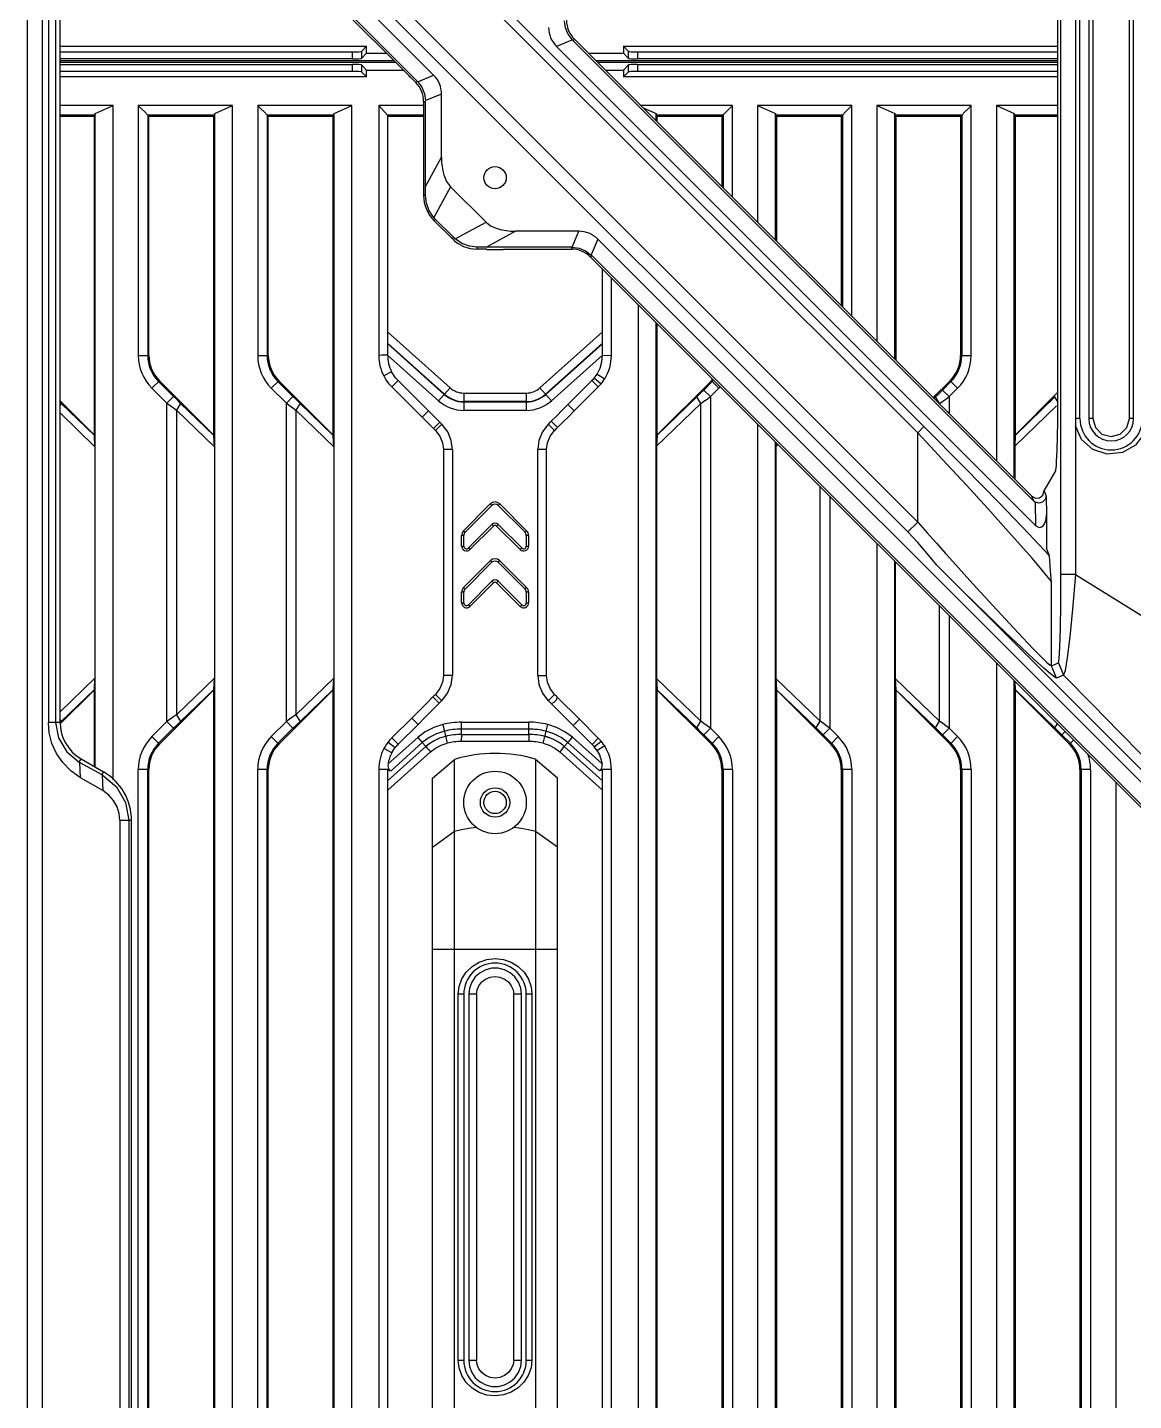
# Model space of a CAD drawing. Header units: millimetres. Extents: x -3132 to 28633, y 682 to 5849.
# Drawn here: x -668.5 to -544.7, y 2087 to 2240.9 of the extents above; entities that cross this region are included whole.
import ezdxf

# ---------------------------------------------------------------- set-up
doc = ezdxf.new("R2010")
doc.units = ezdxf.units.MM

msp = doc.modelspace()

# ---------------------------------------------------------------- linework, layer by layer
at = {"linetype": 'Continuous'}
for p, q in [((-668.537, 1997.445), (-668.537, 2425.883)), ((-666.87, 1998.444), (-666.87, 2425.883)), ((-666.191, 2311.088), (-666.191, 2163.028)), ((-665.385, 2311.088), (-665.385, 2163.028)), ((-552.802, 2179.579), (-552.802, 2309.68)), ((-553.134, 2198.337), (-553.134, 2303.778)), ((-568.136, 2196.169), (-664.601, 2292.634)), ((-663.291, 2289.911), (-568.843, 2195.463)), ((-551.173, 2287.058), (-551.173, 2197.058)), ((-550.67, 2197.058), (-550.67, 2287.058)), ((-549.67, 2287.058), (-549.67, 2197.058)), ((-549.21, 2287.058), (-549.21, 2197.058)), ((-545.131, 2197.058), (-545.131, 2287.058)), ((-544.67, 2197.058), (-544.67, 2287.058)), ((-568.843, 2185.473), (-662.289, 2278.92)), ((-569.941, 2184.375), (-662.242, 2276.676)), ((-662.241, 2274.744), (-623.051, 2235.554)), ((-661.696, 2271.678), (-624.833, 2234.815)), ((-625.049, 2234.724), (-661.479, 2271.154)), ((-664.891, 2163.028), (-664.891, 2269.74)), ((-664.891, 2238.776), (-630.552, 2238.776)), ((-630.552, 2238.776), (-631.121, 2238.208)), ((-630.552, 2237.996), (-630.552, 2238.776)), ((-607.508, 2239.503), (-609.29, 2238.764)), ((-555.591, 2185.065), (-609.29, 2238.764)), ((-607.445, 2239.44), (-607.292, 2239.594)), ((-607.445, 2239.44), (-555.837, 2187.832)), ((-607.292, 2239.594), (-556.054, 2188.356)), ((-601.789, 2238.776), (-553.134, 2238.776)), ((-601.789, 2238.776), (-601.22, 2238.208)), ((-601.789, 2238.776), (-601.789, 2237.996)), ((-664.891, 2238.158), (-632.119, 2238.158)), ((-632.119, 2237.378), (-664.891, 2237.378)), ((-627.483, 2237.158), (-664.891, 2237.158)), ((-627.283, 2236.958), (-664.891, 2236.958)), ((-632.119, 2237.378), (-632.119, 2238.158)), ((-631.121, 2238.208), (-631.121, 2237.428)), ((-630.552, 2237.996), (-631.121, 2237.428)), ((-630.552, 2237.996), (-628.322, 2237.996)), ((-605.694, 2237.996), (-601.789, 2237.996)), ((-553.134, 2237.158), (-604.856, 2237.158)), ((-553.134, 2236.958), (-604.656, 2236.958)), ((-601.789, 2237.996), (-601.22, 2237.428)), ((-601.22, 2237.428), (-601.22, 2238.208)), ((-600.222, 2238.158), (-553.134, 2238.158)), ((-600.222, 2238.158), (-600.222, 2237.378)), ((-553.134, 2237.378), (-600.222, 2237.378)), ((-664.891, 2236.738), (-632.119, 2236.738)), ((-632.119, 2235.958), (-664.891, 2235.958)), ((-632.119, 2235.958), (-632.119, 2236.738)), ((-630.552, 2236.119), (-631.121, 2236.688)), ((-631.121, 2236.688), (-631.121, 2235.908)), ((-630.552, 2235.339), (-631.121, 2235.908)), ((-630.552, 2236.119), (-626.445, 2236.119)), ((-630.552, 2235.339), (-630.552, 2236.119)), ((-625.789, 2235.464), (-625.789, 2235.339)), ((-625.789, 2235.339), (-625.727, 2235.402)), ((-624.833, 2234.815), (-623.051, 2235.554)), ((-603.817, 2236.119), (-601.789, 2236.119)), ((-601.789, 2236.119), (-601.22, 2236.688)), ((-601.789, 2236.119), (-601.789, 2235.339)), ((-601.789, 2235.339), (-601.22, 2235.908)), ((-601.22, 2235.908), (-601.22, 2236.688)), ((-600.222, 2236.738), (-553.134, 2236.738)), ((-600.222, 2236.738), (-600.222, 2235.958)), ((-553.134, 2235.958), (-600.222, 2235.958)), ((-630.552, 2235.339), (-664.891, 2235.339)), ((-625.665, 2235.339), (-625.789, 2235.339)), ((-624.896, 2234.877), (-625.049, 2234.724)), ((-553.134, 2235.339), (-601.789, 2235.339)), ((-624.17, 2232.602), (-623.953, 2232.602)), ((-624.17, 2232.602), (-624.17, 2222.067)), ((-622.17, 2233.429), (-623.953, 2232.691)), ((-623.953, 2223.083), (-623.953, 2232.602)), ((-622.17, 2226.343), (-622.17, 2233.429)), ((-658.941, 2232.144), (-664.891, 2232.144)), ((-661.08, 2230.926), (-664.891, 2230.926)), ((-660.949, 2231.057), (-661.08, 2230.926)), ((-661.08, 2230.926), (-661.08, 2195.259)), ((-660.949, 2231.057), (-660.934, 2231.237)), ((-660.938, 2231.239), (-658.941, 2232.144)), ((-660.938, 2158.02), (-660.938, 2231.239)), ((-658.941, 2156.582), (-658.941, 2232.144)), ((-645.571, 2232.144), (-656.124, 2232.144)), ((-656.124, 2232.144), (-656.124, 2204.142)), ((-655.059, 2231.064), (-655.071, 2204.142)), ((-647.71, 2230.926), (-654.936, 2230.926)), ((-654.936, 2204.142), (-654.936, 2230.926)), ((-647.579, 2231.057), (-647.71, 2230.926)), ((-647.71, 2230.926), (-647.71, 2195.259)), ((-647.579, 2231.057), (-647.564, 2231.237)), ((-647.568, 2231.239), (-645.571, 2232.144)), ((-647.568, 2008.837), (-647.568, 2231.239)), ((-645.571, 2008.837), (-645.571, 2232.144)), ((-632.201, 2232.144), (-642.754, 2232.144)), ((-642.754, 2232.144), (-642.754, 2204.142)), ((-641.689, 2231.064), (-641.701, 2204.142)), ((-634.34, 2230.926), (-641.566, 2230.926)), ((-641.566, 2204.142), (-641.566, 2230.926)), ((-634.209, 2231.057), (-634.34, 2230.926)), ((-634.34, 2230.926), (-634.34, 2195.259)), ((-634.209, 2231.057), (-634.194, 2231.237)), ((-634.198, 2231.239), (-632.201, 2232.144)), ((-634.198, 2008.837), (-634.198, 2231.239)), ((-632.201, 2008.837), (-632.201, 2232.144)), ((-624.17, 2232.144), (-629.201, 2232.144)), ((-629.201, 2232.144), (-628.201, 2231.056)), ((-629.201, 2232.144), (-629.201, 2204.142)), ((-624.17, 2231.056), (-628.202, 2231.056)), ((-628.201, 2231.056), (-628.201, 2204.173)), ((-624.17, 2230.926), (-628.201, 2230.926)), ((-589.587, 2232.144), (-599.842, 2232.144)), ((-599.595, 2231.897), (-598.143, 2231.239)), ((-598.147, 2231.237), (-598.132, 2231.057)), ((-598.147, 2230.449), (-598.147, 2231.237)), ((-598.132, 2231.057), (-598.001, 2230.926)), ((-590.775, 2230.926), (-598.001, 2230.926)), ((-598.001, 2230.303), (-598.001, 2230.926)), ((-590.686, 2231.015), (-590.775, 2230.926)), ((-590.775, 2230.926), (-590.775, 2223.077)), ((-590.648, 2231.058), (-590.686, 2231.015)), ((-590.642, 2231.064), (-590.641, 2222.943)), ((-589.587, 2221.889), (-589.587, 2232.144)), ((-576.217, 2232.144), (-586.77, 2232.144)), ((-586.77, 2232.144), (-584.773, 2231.239)), ((-586.77, 2232.144), (-586.77, 2219.072)), ((-584.777, 2231.237), (-584.762, 2231.057)), ((-584.777, 2217.079), (-584.777, 2231.237)), ((-584.762, 2231.057), (-584.631, 2230.926)), ((-577.405, 2230.926), (-584.631, 2230.926)), ((-584.631, 2216.933), (-584.631, 2230.926)), ((-577.316, 2231.015), (-577.405, 2230.926)), ((-577.405, 2230.926), (-577.405, 2209.707)), ((-577.278, 2231.058), (-577.316, 2231.015)), ((-577.272, 2231.064), (-577.271, 2209.573)), ((-576.217, 2208.519), (-576.217, 2232.144)), ((-562.847, 2232.144), (-573.4, 2232.144)), ((-573.4, 2232.144), (-571.403, 2231.239)), ((-573.4, 2232.144), (-573.4, 2205.702)), ((-571.407, 2231.237), (-571.392, 2231.057)), ((-571.407, 2203.709), (-571.407, 2231.237)), ((-571.392, 2231.057), (-571.261, 2230.926)), ((-564.035, 2230.926), (-571.261, 2230.926)), ((-571.261, 2203.563), (-571.261, 2230.926)), ((-563.946, 2231.015), (-564.035, 2230.926)), ((-564.035, 2230.926), (-564.035, 2204.142)), ((-563.908, 2231.058), (-563.946, 2231.015)), ((-563.902, 2231.064), (-563.9, 2204.142)), ((-562.847, 2204.142), (-562.847, 2232.144)), ((-553.134, 2232.144), (-560.03, 2232.144)), ((-560.03, 2232.144), (-558.033, 2231.239)), ((-560.03, 2232.144), (-560.03, 2192.332)), ((-558.037, 2231.237), (-558.022, 2231.057)), ((-558.037, 2190.339), (-558.037, 2231.237)), ((-558.022, 2231.057), (-557.891, 2230.926)), ((-553.134, 2230.926), (-557.891, 2230.926)), ((-557.891, 2195.254), (-557.891, 2230.926)), ((-623.953, 2223.083), (-622.17, 2226.343)), ((-621.153, 2223.049), (-623.041, 2219.597)), ((-621.153, 2223.049), (-617.179, 2219.076)), ((-623.955, 2222.067), (-624.17, 2222.067)), ((-622.999, 2219.239), (-622.848, 2219.389)), ((-620.99, 2217.229), (-622.999, 2219.239)), ((-620.839, 2217.38), (-622.848, 2219.389)), ((-620.631, 2217.188), (-617.179, 2219.076)), ((-620.839, 2217.38), (-620.99, 2217.229)), ((-613.886, 2218.058), (-617.145, 2216.275)), ((-606.8, 2218.058), (-613.886, 2218.058)), ((-607.537, 2216.275), (-606.8, 2218.058)), ((-604.675, 2217.178), (-605.414, 2215.395)), ((-604.675, 2217.178), (-512.964, 2125.467)), ((-618.161, 2216.058), (-618.161, 2216.273)), ((-617.14, 2216.058), (-618.161, 2216.058)), ((-607.626, 2216.275), (-617.145, 2216.275)), ((-617.07, 2215.988), (-617.14, 2216.058)), ((-615.27, 2215.988), (-617.07, 2215.988)), ((-615.27, 2215.988), (-615.201, 2216.058)), ((-615.201, 2216.058), (-607.626, 2216.058)), ((-607.626, 2216.275), (-607.626, 2216.058)), ((-605.414, 2215.395), (-514.811, 2124.792)), ((-605.505, 2215.179), (-605.351, 2215.333)), ((-514.134, 2123.809), (-605.505, 2215.179)), ((-604.14, 2204.158), (-604.14, 2213.814)), ((-603.141, 2204.146), (-603.141, 2212.815)), ((-600.14, 2209.814), (-600.14, 2008.837)), ((-598.147, 2008.837), (-598.147, 2207.821)), ((-598.001, 2195.254), (-598.001, 2207.676)), ((-621.194, 2200.514), (-628.201, 2206.801)), ((-604.14, 2206.775), (-611.143, 2200.511)), ((-621.827, 2199.808), (-628.201, 2205.526)), ((-628.201, 2205.467), (-621.857, 2199.775)), ((-604.14, 2205.502), (-610.511, 2199.804)), ((-610.481, 2199.771), (-604.14, 2205.443)), ((-656.124, 2204.142), (-654.936, 2204.142)), ((-642.754, 2204.142), (-641.566, 2204.142)), ((-628.2, 2204.173), (-622.49, 2199.069)), ((-609.849, 2199.064), (-604.14, 2204.158)), ((-604.14, 2204.158), (-603.14, 2204.143)), ((-564.035, 2204.142), (-562.847, 2204.142)), ((-627.754, 2202.304), (-628.645, 2201.852)), ((-605.06, 2201.616), (-604.294, 2200.974)), ((-604.739, 2202.042), (-603.896, 2201.502)), ((-653.765, 2201.313), (-654.605, 2200.473)), ((-654.605, 2200.473), (-652.917, 2198.786)), ((-653.86, 2201.218), (-652.172, 2199.531)), ((-647.71, 2195.259), (-653.765, 2201.313)), ((-640.395, 2201.313), (-641.235, 2200.473)), ((-641.235, 2200.473), (-639.547, 2198.786)), ((-640.49, 2201.218), (-638.802, 2199.531)), ((-634.34, 2195.259), (-640.395, 2201.313)), ((-627.033, 2201.33), (-627.734, 2200.617)), ((-627.734, 2200.617), (-624.335, 2197.223)), ((-623.629, 2197.931), (-627.033, 2201.33)), ((-622.49, 2199.069), (-621.194, 2200.514)), ((-611.143, 2200.511), (-609.849, 2199.064)), ((-605.327, 2201.327), (-608.014, 2198.634)), ((-607.306, 2197.927), (-604.625, 2200.616)), ((-605.327, 2201.327), (-604.625, 2200.616)), ((-591.946, 2201.313), (-598.001, 2195.254)), ((-591.851, 2201.218), (-592.801, 2200.268)), ((-592.801, 2200.268), (-592.056, 2199.523)), ((-592.056, 2199.523), (-591.106, 2200.473)), ((-591.106, 2200.473), (-591.946, 2201.313)), ((-565.206, 2201.313), (-567.108, 2199.41)), ((-565.111, 2201.218), (-566.061, 2200.268)), ((-566.061, 2200.268), (-565.316, 2199.523)), ((-565.316, 2199.523), (-564.366, 2200.473)), ((-564.366, 2200.473), (-565.206, 2201.313)), ((-553.134, 2200.014), (-557.891, 2195.254)), ((-661.08, 2195.259), (-664.891, 2199.07)), ((-664.756, 2198.758), (-664.891, 2198.889)), ((-664.756, 2198.758), (-664.891, 2198.539)), ((-661.045, 2195.175), (-664.756, 2198.758)), ((-652.917, 2198.786), (-652.172, 2199.531)), ((-652.917, 2163.117), (-652.917, 2198.786)), ((-651.386, 2198.758), (-651.848, 2198.013)), ((-647.675, 2195.175), (-651.386, 2198.758)), ((-639.547, 2198.786), (-638.802, 2199.531)), ((-639.547, 2163.117), (-639.547, 2198.786)), ((-638.016, 2198.758), (-638.478, 2198.013)), ((-634.305, 2195.175), (-638.016, 2198.758)), ((-619.672, 2199.931), (-612.663, 2199.931)), ((-619.672, 2199.931), (-619.672, 2197.989)), ((-612.663, 2198.982), (-619.672, 2198.982)), ((-619.672, 2198.938), (-612.663, 2198.938)), ((-612.663, 2197.989), (-612.663, 2199.931)), ((-608.015, 2198.634), (-607.307, 2197.928)), ((-598.086, 2193.959), (-593.125, 2198.75)), ((-593.588, 2199.495), (-598.015, 2195.221)), ((-593.125, 2198.75), (-593.588, 2199.495)), ((-593.125, 2163.153), (-593.125, 2198.75)), ((-592.056, 2199.523), (-592.056, 2162.38)), ((-566.848, 2199.495), (-567.023, 2199.326)), ((-566.385, 2198.75), (-566.848, 2199.495)), ((-566.417, 2198.719), (-566.385, 2198.75)), ((-566.385, 2198.687), (-566.385, 2198.75)), ((-565.316, 2199.523), (-565.316, 2197.618)), ((-557.976, 2193.959), (-553.283, 2198.491)), ((-553.478, 2199.495), (-557.905, 2195.221)), ((-553.134, 2198.942), (-553.478, 2199.495)), ((-664.891, 2197.697), (-660.977, 2193.917)), ((-651.848, 2198.013), (-647.607, 2193.917)), ((-651.848, 2198.013), (-651.848, 2163.89)), ((-638.478, 2198.013), (-634.237, 2193.917)), ((-638.478, 2198.013), (-638.478, 2163.89)), ((-623.629, 2197.931), (-624.335, 2197.223)), ((-624.335, 2197.223), (-623.058, 2195.954)), ((-622.353, 2196.663), (-623.629, 2197.931)), ((-612.663, 2197.989), (-619.672, 2197.989)), ((-550.67, 2197.058), (-551.173, 2197.058)), ((-549.21, 2197.058), (-549.67, 2197.058)), ((-549.21, 2197.058), (-548.942, 2196.068)), ((-544.67, 2197.058), (-545.131, 2197.058)), ((-623.058, 2195.954), (-622.353, 2196.663)), ((-622.13, 2196.441), (-622.838, 2195.735)), ((-610.208, 2196.449), (-609.5, 2195.743)), ((-609.174, 2196.067), (-609.881, 2196.774)), ((-586.77, 2196.444), (-586.77, 2008.837)), ((-568.136, 2196.169), (-568.843, 2195.463)), ((-568.843, 2185.473), (-568.843, 2195.463)), ((-551.171, 2196.522), (-551.167, 2196.263)), ((-550.487, 2194.731), (-551.167, 2196.263)), ((-551.167, 2196.263), (-551.167, 2179.579)), ((-548.942, 2196.068), (-548.205, 2195.334)), ((-660.977, 2193.917), (-661.045, 2195.175)), ((-660.977, 2193.917), (-660.977, 2167.986)), ((-647.71, 2195.259), (-647.675, 2195.175)), ((-647.607, 2193.917), (-647.675, 2195.175)), ((-647.607, 2193.917), (-647.607, 2167.986)), ((-634.34, 2195.259), (-634.305, 2195.175)), ((-634.237, 2193.917), (-634.305, 2195.175)), ((-634.237, 2193.917), (-634.237, 2167.986)), ((-598.018, 2195.223), (-598.086, 2193.959)), ((-598.086, 2193.959), (-598.086, 2167.944)), ((-584.777, 2008.837), (-584.777, 2194.451)), ((-584.694, 2194.369), (-584.716, 2193.959)), ((-584.716, 2193.959), (-584.497, 2194.171)), ((-584.716, 2193.959), (-584.716, 2167.944)), ((-557.908, 2195.223), (-557.976, 2193.959)), ((-557.976, 2193.959), (-557.976, 2190.278)), ((-620.947, 2193.604), (-621.947, 2193.604)), ((-621.947, 2193.604), (-621.947, 2168.299)), ((-620.947, 2193.604), (-620.947, 2168.3)), ((-610.396, 2193.603), (-611.396, 2193.603)), ((-611.396, 2168.299), (-611.396, 2193.603)), ((-610.396, 2168.299), (-610.396, 2193.603)), ((-554.69, 2188.983), (-553.376, 2191.225)), ((-579.755, 2163.153), (-579.755, 2189.43)), ((-578.686, 2188.361), (-578.686, 2162.38)), ((-555.837, 2187.832), (-556.054, 2188.356)), ((-555.591, 2185.065), (-555.654, 2187.698)), ((-554.693, 2188.954), (-554.461, 2188.371)), ((-554.461, 2188.371), (-554.579, 2187.983)), ((-554.461, 2188.371), (-554.41, 2186.244)), ((-616.701, 2187.502), (-619.701, 2184.502)), ((-619.524, 2184.326), (-616.524, 2187.326)), ((-616.524, 2187.326), (-616.701, 2187.502)), ((-615.64, 2187.502), (-615.817, 2187.326)), ((-615.817, 2187.326), (-612.817, 2184.326)), ((-612.64, 2184.502), (-615.64, 2187.502)), ((-554.41, 2186.244), (-554.41, 2182.47)), ((-616.524, 2185.204), (-619.158, 2182.57)), ((-618.982, 2182.393), (-616.347, 2185.028)), ((-616.347, 2185.028), (-616.524, 2185.204)), ((-615.817, 2185.204), (-615.994, 2185.028)), ((-615.994, 2185.028), (-613.359, 2182.393)), ((-613.183, 2182.57), (-615.817, 2185.204)), ((-569.941, 2184.375), (-568.843, 2185.473)), ((-619.67, 2183.972), (-619.92, 2183.972)), ((-619.92, 2182.782), (-619.92, 2183.972)), ((-619.701, 2184.502), (-619.524, 2184.326)), ((-619.67, 2182.782), (-619.67, 2183.972)), ((-612.817, 2184.326), (-612.64, 2184.502)), ((-612.42, 2183.972), (-612.67, 2183.972)), ((-612.67, 2183.972), (-612.67, 2182.782)), ((-612.42, 2183.972), (-612.42, 2182.782)), ((-573.4, 2183.074), (-573.4, 2008.275)), ((-619.92, 2182.782), (-619.67, 2182.782)), ((-619.158, 2182.57), (-618.982, 2182.393)), ((-613.359, 2182.393), (-613.183, 2182.57)), ((-612.67, 2182.782), (-612.42, 2182.782)), ((-565.715, 2181.96), (-565.225, 2181.414)), ((-554.41, 2182.47), (-554.101, 2181.723)), ((-616.701, 2181.138), (-619.701, 2178.138)), ((-619.524, 2177.962), (-616.524, 2180.962)), ((-616.524, 2180.962), (-616.701, 2181.138)), ((-615.64, 2181.138), (-615.817, 2180.962)), ((-615.817, 2180.962), (-612.817, 2177.962)), ((-612.64, 2178.138), (-615.64, 2181.138)), ((-571.407, 2006.867), (-571.407, 2181.081)), ((-571.346, 2181.021), (-571.346, 2167.944)), ((-504.718, 2118.635), (-566.715, 2180.633)), ((-616.524, 2178.84), (-619.158, 2176.206)), ((-618.982, 2176.029), (-616.347, 2178.664)), ((-616.347, 2178.664), (-616.524, 2178.84)), ((-615.817, 2178.84), (-615.994, 2178.664)), ((-615.994, 2178.664), (-613.359, 2176.029)), ((-613.183, 2176.206), (-615.817, 2178.84)), ((-553.852, 2169.358), (-553.852, 2178.71)), ((-551.167, 2179.579), (-552.802, 2179.579)), ((-619.67, 2177.608), (-619.92, 2177.608)), ((-619.92, 2176.418), (-619.92, 2177.608)), ((-619.701, 2178.138), (-619.524, 2177.962)), ((-619.67, 2176.418), (-619.67, 2177.608)), ((-612.817, 2177.962), (-612.64, 2178.138)), ((-612.42, 2177.608), (-612.67, 2177.608)), ((-612.67, 2177.608), (-612.67, 2176.418)), ((-612.42, 2177.608), (-612.42, 2176.418)), ((-619.92, 2176.418), (-619.67, 2176.418)), ((-619.158, 2176.206), (-618.982, 2176.029)), ((-613.359, 2176.029), (-613.183, 2176.206)), ((-612.67, 2176.418), (-612.42, 2176.418)), ((-566.385, 2163.153), (-566.385, 2176.06)), ((-565.316, 2174.991), (-565.316, 2162.38)), ((-560.03, 2169.704), (-560.03, 1998.576)), ((-553.852, 2169.358), (-553.067, 2169.684)), ((-553.287, 2167.993), (-553.852, 2169.358)), ((-553.067, 2169.684), (-552.502, 2168.318)), ((-660.977, 2167.986), (-664.891, 2164.206)), ((-661.045, 2166.728), (-660.977, 2167.986)), ((-647.607, 2167.986), (-651.848, 2163.89)), ((-647.675, 2166.728), (-647.607, 2167.986)), ((-634.237, 2167.986), (-638.478, 2163.89)), ((-634.305, 2166.728), (-634.237, 2167.986)), ((-621.947, 2168.3), (-620.947, 2168.3)), ((-611.396, 2168.299), (-610.396, 2168.299)), ((-593.125, 2163.153), (-598.086, 2167.944)), ((-598.086, 2167.944), (-598.017, 2166.675)), ((-579.755, 2163.153), (-584.716, 2167.944)), ((-584.716, 2167.944), (-584.647, 2166.675)), ((-566.385, 2163.153), (-571.346, 2167.944)), ((-571.346, 2167.944), (-571.277, 2166.675)), ((-558.037, 1999.442), (-558.037, 2167.711)), ((-552.502, 2168.318), (-553.287, 2167.993)), ((-664.862, 2162.862), (-661.08, 2166.644)), ((-664.756, 2163.145), (-661.045, 2166.728)), ((-661.08, 2166.644), (-661.045, 2166.728)), ((-661.08, 2166.644), (-661.08, 2158.102)), ((-653.765, 2160.589), (-647.71, 2166.644)), ((-651.386, 2163.145), (-647.675, 2166.728)), ((-647.71, 2166.644), (-647.675, 2166.728)), ((-647.71, 2166.644), (-647.71, 2057.472)), ((-640.395, 2160.589), (-634.34, 2166.644)), ((-638.016, 2163.145), (-634.305, 2166.728)), ((-634.34, 2166.644), (-634.305, 2166.728)), ((-634.34, 2166.644), (-634.34, 2057.472)), ((-622.136, 2165.456), (-622.843, 2166.163)), ((-610.214, 2165.46), (-609.505, 2166.165)), ((-598.012, 2166.679), (-593.588, 2162.408)), ((-598.002, 2166.654), (-591.946, 2160.59)), ((-598.002, 2057.466), (-598.002, 2166.654)), ((-584.642, 2166.679), (-580.218, 2162.408)), ((-584.632, 2166.654), (-578.576, 2160.59)), ((-584.632, 2057.466), (-584.632, 2166.654)), ((-571.272, 2166.679), (-566.848, 2162.408)), ((-571.262, 2166.654), (-565.206, 2160.59)), ((-571.262, 2057.466), (-571.262, 2166.654)), ((-557.96, 2167.634), (-557.907, 2166.675)), ((-557.902, 2166.679), (-553.478, 2162.408)), ((-557.892, 2166.654), (-551.836, 2160.59)), ((-557.892, 2057.466), (-557.892, 2166.654)), ((-623.124, 2165.884), (-622.418, 2165.176)), ((-609.879, 2165.127), (-607.437, 2162.679)), ((-606.73, 2163.386), (-609.172, 2165.834)), ((-664.891, 2163.363), (-664.756, 2163.145)), ((-664.884, 2163.02), (-664.756, 2163.145)), ((-652.917, 2163.117), (-654.605, 2161.429)), ((-652.172, 2162.372), (-652.917, 2163.117)), ((-651.848, 2163.89), (-651.386, 2163.145)), ((-639.547, 2163.117), (-641.235, 2161.429)), ((-638.802, 2162.372), (-639.547, 2163.117)), ((-638.478, 2163.89), (-638.016, 2163.145)), ((-625.49, 2163.512), (-627.721, 2161.299)), ((-624.784, 2162.804), (-625.49, 2163.512)), ((-607.437, 2162.679), (-606.73, 2163.386)), ((-604.612, 2161.274), (-606.73, 2163.386)), ((-593.588, 2162.408), (-593.125, 2163.153)), ((-580.218, 2162.408), (-579.755, 2163.153)), ((-566.848, 2162.408), (-566.385, 2163.153)), ((-664.891, 2163.028), (-666.191, 2163.028)), ((-653.86, 2160.684), (-652.172, 2162.372)), ((-640.49, 2160.684), (-638.802, 2162.372)), ((-627.023, 2160.583), (-624.784, 2162.804)), ((-622.034, 2162.805), (-621.52, 2160.705)), ((-612.395, 2162.262), (-619.945, 2162.261)), ((-619.945, 2161.662), (-619.945, 2162.261)), ((-619.945, 2161.662), (-612.396, 2161.662)), ((-619.94, 2163.042), (-612.401, 2163.043)), ((-612.396, 2161.662), (-612.395, 2162.262)), ((-610.798, 2160.703), (-610.28, 2162.801)), ((-607.437, 2162.679), (-605.314, 2160.562)), ((-592.056, 2162.38), (-592.801, 2161.635)), ((-592.801, 2161.635), (-591.851, 2160.684)), ((-591.106, 2161.429), (-592.056, 2162.38)), ((-578.686, 2162.38), (-579.431, 2161.635)), ((-579.431, 2161.635), (-578.481, 2160.684)), ((-577.736, 2161.429), (-578.686, 2162.38)), ((-565.316, 2162.38), (-566.061, 2161.635)), ((-566.061, 2161.635), (-565.111, 2160.684)), ((-564.366, 2161.429), (-565.316, 2162.38)), ((-553.478, 2162.408), (-553.192, 2162.867)), ((-552.326, 2162), (-552.691, 2161.635)), ((-552.691, 2161.635), (-551.741, 2160.684)), ((-654.605, 2161.429), (-653.765, 2160.589)), ((-641.235, 2161.429), (-640.395, 2160.589)), ((-627.739, 2159.626), (-628.627, 2160.086)), ((-628.201, 2156.474), (-623.915, 2160.319)), ((-628.158, 2160.813), (-627.372, 2160.195)), ((-624.834, 2161.349), (-628.154, 2158.37)), ((-624.317, 2160.764), (-627.825, 2157.616)), ((-627.023, 2160.583), (-627.721, 2161.299)), ((-623.915, 2160.319), (-624.317, 2160.764)), ((-612.388, 2160.881), (-619.952, 2160.881)), ((-608.42, 2160.326), (-608.019, 2160.771)), ((-608.42, 2160.326), (-604.14, 2156.497)), ((-604.516, 2157.637), (-608.019, 2160.771)), ((-604.192, 2158.396), (-607.502, 2161.357)), ((-605.314, 2160.562), (-604.612, 2161.274)), ((-605.062, 2160.288), (-604.296, 2160.931)), ((-603.885, 2160.384), (-604.736, 2159.859)), ((-591.946, 2160.589), (-591.106, 2161.429)), ((-578.576, 2160.589), (-577.736, 2161.429)), ((-565.206, 2160.589), (-564.366, 2161.429)), ((-551.836, 2160.589), (-551.375, 2161.05)), ((-662.736, 2158.585), (-662.531, 2158.939)), ((-662.736, 2158.585), (-660.207, 2157.191)), ((-662.614, 2156.833), (-662.666, 2158.546)), ((-662.531, 2158.939), (-660.031, 2157.496)), ((-628.198, 2155.427), (-623.398, 2159.734)), ((-623.17, 2156.792), (-620.706, 2158.884)), ((-620.706, 2065.232), (-620.706, 2158.884)), ((-611.64, 2158.896), (-609.17, 2156.803)), ((-611.64, 2158.896), (-611.64, 2065.22)), ((-608.936, 2159.739), (-604.14, 2155.45)), ((-660.031, 2157.496), (-660.207, 2157.191)), ((-660.168, 2157.169), (-660.114, 2155.389)), ((-654.936, 2157.761), (-656.124, 2157.761)), ((-656.124, 2066.355), (-656.124, 2157.761)), ((-655.071, 2066.355), (-655.071, 2157.761)), ((-654.936, 2066.355), (-654.936, 2157.761)), ((-641.566, 2157.761), (-642.754, 2157.761)), ((-642.754, 2066.355), (-642.754, 2157.761)), ((-641.701, 2066.355), (-641.701, 2157.761)), ((-641.566, 2066.355), (-641.566, 2157.761)), ((-628.055, 2157.761), (-629.201, 2157.761)), ((-629.201, 2157.761), (-629.201, 2066.355)), ((-628.2, 2157.682), (-627.825, 2157.616)), ((-628.199, 2157.682), (-628.199, 2066.701)), ((-604.516, 2157.637), (-604.14, 2157.705)), ((-603.141, 2157.757), (-604.308, 2157.757)), ((-604.14, 2066.68), (-604.14, 2157.705)), ((-603.141, 2066.355), (-603.141, 2157.751)), ((-589.587, 2157.761), (-590.775, 2157.761)), ((-590.775, 2157.761), (-590.775, 2066.355)), ((-590.64, 2157.761), (-590.64, 2066.355)), ((-589.587, 2157.761), (-589.587, 2066.355)), ((-576.217, 2157.761), (-577.405, 2157.761)), ((-577.405, 2157.761), (-577.405, 2066.355)), ((-577.27, 2157.761), (-577.27, 2066.355)), ((-576.217, 2157.761), (-576.217, 2066.355)), ((-562.847, 2157.761), (-564.035, 2157.761)), ((-564.035, 2157.761), (-564.035, 2066.355)), ((-563.9, 2157.761), (-563.9, 2066.355)), ((-562.847, 2157.761), (-562.847, 2066.355)), ((-549.477, 2157.761), (-550.665, 2157.761)), ((-550.665, 2157.761), (-550.665, 2066.355)), ((-550.53, 2157.761), (-550.53, 2066.355)), ((-549.477, 2157.761), (-549.477, 2066.355)), ((-660.114, 2155.389), (-662.614, 2156.833)), ((-623.17, 2067.323), (-623.17, 2156.792)), ((-609.17, 2067.313), (-609.17, 2156.803)), ((-546.66, 2156.334), (-546.66, 2004.389)), ((-658.191, 2152.058), (-656.891, 2152.058)), ((-658.191, 2152.058), (-658.191, 2015.593)), ((-657.2, 2152.058), (-657.2, 2015.593)), ((-656.891, 2015.593), (-656.891, 2152.058)), ((-623.17, 2149.057), (-620.706, 2150.832)), ((-611.64, 2150.843), (-609.17, 2149.066)), ((-609.17, 2137.584), (-623.17, 2137.584)), ((-619.67, 2132.558), (-620.292, 2132.558)), ((-620.292, 2091.558), (-620.292, 2132.558)), ((-619.67, 2132.558), (-619.67, 2091.558)), ((-618.256, 2132.558), (-619.12, 2132.558)), ((-619.12, 2132.558), (-619.12, 2091.558)), ((-618.256, 2132.558), (-618.256, 2091.558)), ((-613.22, 2132.558), (-614.087, 2132.558)), ((-614.087, 2091.558), (-614.087, 2132.558)), ((-613.22, 2091.558), (-613.22, 2132.558)), ((-612.05, 2132.558), (-612.67, 2132.558)), ((-612.67, 2091.558), (-612.67, 2132.558)), ((-612.05, 2132.558), (-612.05, 2091.558)), ((-620.292, 2091.558), (-619.67, 2091.558)), ((-619.12, 2091.558), (-618.256, 2091.558)), ((-614.087, 2091.558), (-613.22, 2091.558)), ((-612.67, 2091.558), (-612.05, 2091.558))]:
    msp.add_line(p, q, dxfattribs=at)
for points in [[(-607.507, 2239.504), (-607.97, 2240.132), (-608.27, 2240.854), (-608.386, 2241.627)], [(-624.834, 2234.814), (-624.371, 2234.186), (-624.071, 2233.463), (-623.955, 2232.691)], [(-660.949, 2231.057), (-663.463, 2231.059), (-664.891, 2231.062)], [(-655.063, 2231.069), (-655.411, 2231.425), (-655.765, 2231.783), (-656.124, 2232.144)], [(-655.069, 2231.064), (-655.025, 2231.015), (-654.936, 2230.926)], [(-647.579, 2231.057), (-650.093, 2231.059), (-652.588, 2231.064), (-655.063, 2231.069)], [(-641.693, 2231.069), (-642.041, 2231.425), (-642.395, 2231.783), (-642.754, 2232.144)], [(-641.699, 2231.064), (-641.655, 2231.015), (-641.566, 2230.926)], [(-634.209, 2231.057), (-636.723, 2231.059), (-639.218, 2231.064), (-641.693, 2231.069)], [(-590.648, 2231.069), (-593.124, 2231.064), (-595.619, 2231.059), (-598.132, 2231.057)], [(-589.587, 2232.144), (-589.946, 2231.783), (-590.3, 2231.425), (-590.648, 2231.069)], [(-577.278, 2231.069), (-579.754, 2231.064), (-582.249, 2231.059), (-584.762, 2231.057)], [(-576.217, 2232.144), (-576.576, 2231.783), (-576.93, 2231.425), (-577.278, 2231.069)], [(-563.908, 2231.069), (-566.384, 2231.064), (-568.879, 2231.059), (-571.392, 2231.057)], [(-562.847, 2232.144), (-563.206, 2231.783), (-563.56, 2231.425), (-563.908, 2231.069)], [(-553.134, 2231.063), (-555.509, 2231.059), (-558.022, 2231.057)], [(-623.041, 2219.597), (-623.546, 2220.352), (-623.855, 2221.194), (-623.955, 2222.067)], [(-618.161, 2216.273), (-619.039, 2216.373), (-619.876, 2216.681), (-620.631, 2217.188)], [(-607.538, 2216.274), (-606.766, 2216.157), (-606.043, 2215.858), (-605.414, 2215.394)], [(-628.201, 2204.173), (-628.528, 2204.159), (-628.861, 2204.158), (-629.201, 2204.142)], [(-604.74, 2202.042), (-604.408, 2202.707), (-604.208, 2203.419), (-604.14, 2204.158)], [(-628.646, 2201.852), (-628.398, 2201.422), (-628.094, 2201.009), (-627.734, 2200.617)], [(-627.033, 2201.33), (-627.321, 2201.644), (-627.562, 2201.971), (-627.754, 2202.304)], [(-605.06, 2201.616), (-605.148, 2201.515), (-605.237, 2201.419), (-605.327, 2201.327)], [(-605.06, 2201.616), (-604.942, 2201.76), (-604.838, 2201.898), (-604.74, 2202.042)], [(-604.625, 2200.616), (-604.514, 2200.728), (-604.402, 2200.849), (-604.294, 2200.974)], [(-604.294, 2200.974), (-604.15, 2201.15), (-604.017, 2201.326), (-603.897, 2201.502)], [(-592.801, 2200.268), (-593.071, 2200), (-593.334, 2199.742), (-593.588, 2199.495)], [(-566.061, 2200.268), (-566.331, 2200), (-566.594, 2199.742), (-566.848, 2199.495)], [(-652.917, 2198.786), (-652.555, 2198.52), (-652.198, 2198.263), (-651.848, 2198.013)], [(-651.386, 2198.758), (-651.64, 2199.005), (-651.902, 2199.262), (-652.172, 2199.531)], [(-639.547, 2198.786), (-639.185, 2198.52), (-638.828, 2198.263), (-638.478, 2198.013)], [(-638.016, 2198.758), (-638.27, 2199.005), (-638.532, 2199.262), (-638.802, 2199.531)], [(-608.014, 2198.634), (-608.638, 2198.01), (-609.261, 2197.391), (-609.881, 2196.774)], [(-593.125, 2198.75), (-592.775, 2199), (-592.419, 2199.258), (-592.056, 2199.523)], [(-566.385, 2198.75), (-566.035, 2199), (-565.679, 2199.258), (-565.316, 2199.523)], [(-609.174, 2196.067), (-608.547, 2196.691), (-607.924, 2197.31), (-607.306, 2197.927)], [(-553.284, 2192.253), (-553.22, 2193.534), (-553.172, 2195.045), (-553.143, 2196.69), (-553.134, 2198.337)], [(-551.173, 2197.058), (-551.171, 2196.787), (-551.171, 2196.522)], [(-546.147, 2195.328), (-545.4, 2196.065), (-545.131, 2197.058)], [(-622.838, 2195.735), (-622.346, 2195.087), (-622.048, 2194.364), (-621.947, 2193.604)], [(-620.947, 2193.603), (-621.082, 2194.623), (-621.479, 2195.586), (-622.13, 2196.441)], [(-610.208, 2196.449), (-610.861, 2195.593), (-611.261, 2194.625), (-611.396, 2193.603)], [(-610.396, 2193.603), (-610.295, 2194.367), (-609.994, 2195.094), (-609.5, 2195.743)], [(-553.852, 2178.71), (-554.021, 2178.983), (-554.42, 2179.503), (-555.078, 2180.304), (-556.032, 2181.419), (-557.315, 2182.881), (-558.962, 2184.728), (-560.995, 2186.975), (-563.392, 2189.595), (-566.052, 2192.473), (-568.843, 2195.463)], [(-568.136, 2196.169), (-563.553, 2191.553), (-559.662, 2187.575), (-556.345, 2184.122), (-554.101, 2181.723)], [(-543.444, 2195.433), (-544.445, 2194.083), (-545.919, 2193.251), (-547.611, 2193.082), (-549.226, 2193.603), (-550.487, 2194.731)], [(-598.001, 2195.253), (-598.006, 2195.244), (-598.012, 2195.233), (-598.018, 2195.223)], [(-557.891, 2195.253), (-557.896, 2195.244), (-557.902, 2195.233), (-557.908, 2195.223)], [(-548.205, 2195.334), (-547.178, 2195.058), (-546.147, 2195.328)], [(-556.054, 2188.356), (-555.644, 2188.137), (-555.182, 2188.182), (-554.824, 2188.477), (-554.663, 2189.01)], [(-555.259, 2187.605), (-555.405, 2187.616), (-555.533, 2187.647), (-555.654, 2187.698)], [(-554.579, 2187.983), (-554.875, 2187.708), (-555.259, 2187.605)], [(-568.843, 2185.473), (-567.787, 2184.283), (-566.743, 2183.111), (-565.715, 2181.96)], [(-566.715, 2180.633), (-567.767, 2181.948), (-568.84, 2183.196), (-569.941, 2184.375)], [(-553.852, 2178.71), (-553.924, 2179.566), (-553.988, 2180.467), (-554.046, 2181.26), (-554.101, 2181.723)], [(-553.287, 2167.993), (-553.488, 2168.092), (-553.959, 2168.459), (-554.716, 2169.114), (-555.791, 2170.088), (-557.208, 2171.408), (-559.003, 2173.112), (-561.2, 2175.227), (-563.778, 2177.74), (-566.715, 2180.633)], [(-565.225, 2181.414), (-562.653, 2178.56), (-560.436, 2176.126), (-558.577, 2174.111), (-557.075, 2172.506), (-555.902, 2171.278), (-555.023, 2170.384), (-554.406, 2169.785), (-554.021, 2169.449), (-553.852, 2169.358)], [(-553.067, 2169.684), (-552.991, 2170.143), (-552.918, 2171.444), (-552.859, 2173.513), (-552.818, 2176.255), (-552.802, 2179.579)], [(-551.167, 2179.579), (-551.501, 2175.728), (-551.816, 2172.598), (-552.101, 2170.256), (-552.337, 2168.823), (-552.502, 2168.318)], [(-551.167, 2179.579), (-548.22, 2177.771), (-545.256, 2175.943), (-542.315, 2174.119)], [(-621.947, 2168.299), (-622.048, 2167.536), (-622.349, 2166.811), (-622.843, 2166.163)], [(-622.136, 2165.456), (-621.482, 2166.312), (-621.082, 2167.278), (-620.947, 2168.299)], [(-611.396, 2168.299), (-611.261, 2167.279), (-610.864, 2166.315), (-610.214, 2165.46)], [(-609.505, 2166.165), (-609.997, 2166.814), (-610.295, 2167.538), (-610.396, 2168.299)], [(-543.71, 2159.337), (-546.26, 2161.976), (-549.227, 2165.008), (-552.502, 2168.318)], [(-598.006, 2166.65), (-598.009, 2166.66), (-598.01, 2166.669), (-598.012, 2166.679)], [(-584.636, 2166.65), (-584.639, 2166.66), (-584.64, 2166.669), (-584.642, 2166.679)], [(-571.266, 2166.65), (-571.269, 2166.66), (-571.27, 2166.669), (-571.272, 2166.679)], [(-557.896, 2166.65), (-557.899, 2166.66), (-557.9, 2166.669), (-557.902, 2166.679)], [(-623.124, 2165.884), (-623.927, 2165.081), (-624.716, 2164.289), (-625.49, 2163.512)], [(-624.784, 2162.804), (-623.993, 2163.597), (-623.205, 2164.388), (-622.418, 2165.176)], [(-609.879, 2165.127), (-609.557, 2165.283), (-609.321, 2165.521), (-609.172, 2165.834)], [(-651.848, 2163.89), (-652.198, 2163.64), (-652.555, 2163.382), (-652.917, 2163.117)], [(-652.172, 2162.372), (-651.902, 2162.641), (-651.64, 2162.898), (-651.386, 2163.145)], [(-638.478, 2163.89), (-638.828, 2163.64), (-639.185, 2163.382), (-639.547, 2163.117)], [(-638.802, 2162.372), (-638.532, 2162.641), (-638.27, 2162.898), (-638.016, 2163.145)], [(-592.056, 2162.38), (-592.419, 2162.645), (-592.775, 2162.903), (-593.125, 2163.153)], [(-578.686, 2162.38), (-579.049, 2162.645), (-579.405, 2162.903), (-579.755, 2163.153)], [(-565.316, 2162.38), (-565.679, 2162.645), (-566.035, 2162.903), (-566.385, 2163.153)], [(-662.614, 2156.833), (-663.699, 2157.602), (-664.593, 2158.521), (-665.293, 2159.558), (-665.794, 2160.677), (-666.093, 2161.846), (-666.191, 2163.028)], [(-665.385, 2163.028), (-665.075, 2161.287), (-664.144, 2159.712), (-662.736, 2158.584)], [(-622.034, 2162.805), (-623.046, 2162.468), (-623.986, 2161.978), (-624.834, 2161.349)], [(-621.848, 2162.046), (-622.719, 2161.758), (-623.547, 2161.332), (-624.317, 2160.764)], [(-619.945, 2161.662), (-619.948, 2161.443), (-619.95, 2161.175), (-619.952, 2160.881)], [(-619.946, 2162.261), (-619.944, 2162.48), (-619.942, 2162.748), (-619.94, 2163.042)], [(-612.395, 2162.262), (-612.395, 2162.48), (-612.401, 2163.043)], [(-612.396, 2161.662), (-612.396, 2161.444), (-612.393, 2161.176), (-612.388, 2160.881)], [(-608.019, 2160.771), (-608.763, 2161.321), (-609.587, 2161.749), (-610.467, 2162.043)], [(-607.502, 2161.357), (-608.344, 2161.98), (-609.276, 2162.465), (-610.28, 2162.801)], [(-593.588, 2162.408), (-593.334, 2162.161), (-593.071, 2161.903), (-592.801, 2161.635)], [(-580.218, 2162.408), (-579.964, 2162.161), (-579.701, 2161.903), (-579.431, 2161.635)], [(-566.848, 2162.408), (-566.594, 2162.161), (-566.331, 2161.903), (-566.061, 2161.635)], [(-553.478, 2162.408), (-553.224, 2162.161), (-552.961, 2161.903), (-552.691, 2161.635)], [(-628.158, 2160.813), (-628.336, 2160.573), (-628.493, 2160.328), (-628.627, 2160.086)], [(-627.739, 2159.626), (-627.634, 2159.816), (-627.511, 2160.007), (-627.372, 2160.195)], [(-624.834, 2161.349), (-624.639, 2161.128), (-624.462, 2160.927), (-624.317, 2160.764)], [(-621.706, 2161.464), (-622.4, 2161.241), (-622.992, 2160.962), (-623.493, 2160.648), (-623.915, 2160.319)], [(-623.915, 2160.319), (-623.769, 2160.157), (-623.592, 2159.955), (-623.398, 2159.734)], [(-623.398, 2159.734), (-622.832, 2160.151), (-622.2, 2160.479), (-621.52, 2160.705)], [(-610.798, 2160.703), (-610.123, 2160.477), (-609.496, 2160.152), (-608.936, 2159.739)], [(-608.42, 2160.326), (-608.584, 2160.462), (-608.741, 2160.582), (-608.888, 2160.687), (-609.027, 2160.778), (-609.157, 2160.859), (-609.279, 2160.93), (-609.393, 2160.993), (-609.5, 2161.048), (-609.6, 2161.097), (-609.695, 2161.141), (-609.784, 2161.181), (-609.87, 2161.217), (-609.95, 2161.25), (-610.026, 2161.279), (-610.096, 2161.304), (-610.16, 2161.327), (-610.219, 2161.347), (-610.274, 2161.365), (-610.326, 2161.381), (-610.374, 2161.396), (-610.42, 2161.409), (-610.463, 2161.422), (-610.504, 2161.433), (-610.543, 2161.443), (-610.578, 2161.452), (-610.61, 2161.46)], [(-608.42, 2160.326), (-608.564, 2160.161), (-608.741, 2159.96), (-608.936, 2159.739)], [(-608.019, 2160.771), (-607.875, 2160.935), (-607.698, 2161.136), (-607.502, 2161.357)], [(-605.314, 2160.562), (-605.229, 2160.475), (-605.144, 2160.383), (-605.062, 2160.288)], [(-604.73, 2159.848), (-604.836, 2160.002), (-604.943, 2160.143), (-605.062, 2160.288)], [(-604.296, 2160.931), (-604.399, 2161.051), (-604.505, 2161.165), (-604.612, 2161.274)], [(-603.886, 2160.384), (-604.011, 2160.567), (-604.147, 2160.749), (-604.296, 2160.931)], [(-604.73, 2159.848), (-604.491, 2159.395), (-604.309, 2158.905), (-604.192, 2158.396)], [(-660.207, 2157.191), (-658.557, 2155.816), (-657.542, 2154.033), (-657.2, 2152.058)], [(-628.154, 2158.37), (-628.17, 2158.177), (-628.156, 2158.009), (-628.116, 2157.869), (-628.055, 2157.761)], [(-628.055, 2157.761), (-627.99, 2157.693), (-627.913, 2157.644), (-627.825, 2157.616)], [(-604.516, 2157.637), (-604.435, 2157.662), (-604.365, 2157.703), (-604.308, 2157.757)], [(-604.305, 2157.76), (-604.248, 2157.845), (-604.205, 2157.953)], [(-604.205, 2157.953), (-604.18, 2158.081), (-604.175, 2158.229), (-604.192, 2158.396)], [(-658.191, 2152.058), (-658.267, 2152.817), (-658.497, 2153.562), (-658.885, 2154.262), (-659.425, 2154.881), (-660.114, 2155.389)], [(-620.706, 2150.832), (-619.912, 2151.017), (-619.109, 2151.166), (-618.299, 2151.279)], [(-614.037, 2151.283), (-613.231, 2151.172), (-612.431, 2151.025), (-611.64, 2150.843)], [(-620.292, 2132.558), (-620.196, 2133.418), (-619.887, 2134.285), (-619.401, 2135.042), (-618.752, 2135.676), (-617.962, 2136.16), (-617.091, 2136.457), (-616.153, 2136.558)], [(-613.22, 2132.558), (-613.303, 2133.251), (-613.553, 2133.918), (-613.958, 2134.509), (-614.493, 2134.985), (-615.124, 2135.316), (-615.816, 2135.486), (-616.526, 2135.487), (-617.216, 2135.316), (-617.849, 2134.984), (-618.383, 2134.509), (-618.788, 2133.918), (-619.038, 2133.251), (-619.12, 2132.558)], [(-616.153, 2136.558), (-615.23, 2136.452), (-614.364, 2136.153), (-613.574, 2135.664), (-612.927, 2135.024), (-612.445, 2134.265), (-612.142, 2133.402), (-612.05, 2132.558)], [(-618.256, 2132.558), (-618.191, 2133.049), (-617.991, 2133.527), (-617.665, 2133.946), (-617.23, 2134.275), (-616.718, 2134.483), (-616.172, 2134.554), (-615.623, 2134.483), (-615.112, 2134.274), (-614.678, 2133.946), (-614.351, 2133.526), (-614.152, 2133.049), (-614.087, 2132.558)], [(-616.153, 2087.558), (-617.082, 2087.657), (-617.956, 2087.953), (-618.753, 2088.44), (-619.407, 2089.08), (-619.893, 2089.842), (-620.199, 2090.709), (-620.292, 2091.558)], [(-619.12, 2091.558), (-619.038, 2090.864), (-618.787, 2090.196), (-618.381, 2089.605), (-617.846, 2089.13), (-617.212, 2088.798), (-616.523, 2088.629), (-615.818, 2088.629), (-615.128, 2088.798), (-614.495, 2089.13), (-613.959, 2089.605), (-613.554, 2090.196), (-613.303, 2090.864), (-613.22, 2091.558)], [(-614.087, 2091.558), (-614.152, 2091.066), (-614.351, 2090.59), (-614.677, 2090.17), (-615.111, 2089.842), (-615.621, 2089.633), (-616.173, 2089.562), (-616.722, 2089.634), (-617.233, 2089.843), (-617.667, 2090.171), (-617.992, 2090.591), (-618.191, 2091.068), (-618.256, 2091.558)], [(-612.05, 2091.558), (-612.145, 2090.703), (-612.45, 2089.84), (-612.931, 2089.086), (-613.573, 2088.453), (-614.356, 2087.967), (-615.22, 2087.666), (-616.153, 2087.558)]]:
    msp.add_lwpolyline(points, dxfattribs=at)
for centre, radius in [((-616.17, 2224.058), 1.25), ((-616.17, 2154.058), 3.5), ((-616.17, 2154.058), 1.65), ((-616.17, 2154.058), 1.25)]:
    msp.add_circle(centre, radius, dxfattribs=at)
for centre, radius, start, end in [((-605.17, 2241.715), 3, 180, 225), ((-627.17, 2232.602), 3, 0, 45), ((-620.17, 2222.067), 4, 180, 225), ((-618.161, 2220.058), 4, 225, 270), ((-607.626, 2213.058), 3, 45, 90), ((-650.936, 2204.142), 5.188, 180.00001, 224.99999), ((-650.936, 2204.142), 4.134, 180.00001, 224.99999), ((-650.936, 2204.142), 4, 180, 225), ((-637.566, 2204.142), 5.188, 180.00001, 224.99999), ((-637.566, 2204.142), 4.134, 180.00001, 224.99999), ((-637.566, 2204.142), 4, 180, 225), ((-624.201, 2204.142), 5, 180.00001, 207.25081), ((-624.201, 2204.142), 4, 179.55311, 207.34622), ((-608.14, 2204.142), 4.998, 328.1199, 0.0467), ((-568.035, 2204.142), 4, 314.99932, 360), ((-568.035, 2204.142), 4.134, 315, 0), ((-568.035, 2204.142), 5.188, 315, 360), ((-619.672, 2202.21), 2.279, 228.10034, 270), ((-612.663, 2202.21), 2.279, 270, 311.81292), ((-594.775, 2204.142), 4, 314.99932, 318.19951), ((-594.775, 2204.142), 4.134, 315, 318.04734), ((-594.775, 2204.142), 5.188, 315, 317.4702), ((-619.672, 2202.21), 4.221, 228.10034, 270), ((-619.672, 2202.21), 3.272, 228.10034, 270), ((-619.672, 2202.21), 3.228, 228.10034, 270), ((-612.663, 2202.21), 3.228, 270, 311.81292), ((-612.663, 2202.21), 3.272, 270, 311.81292), ((-612.663, 2202.21), 4.221, 270, 311.81292), ((-547.17, 2197.058), 3.5, 180, 0), ((-547.17, 2197.058), 2.5, 180, 0), ((-566.873, 2252.452), 79.68, 225.15875, 225.38203), ((-566.873, 2252.452), 78.68, 225.15875, 225.38802), ((-665.687, 2252.58), 78.922, 314.66524, 314.9997), ((-665.687, 2252.58), 79.922, 314.67015, 314.9997), ((-616.17, 2186.972), 0.75, 45.00003, 134.99998), ((-616.17, 2186.972), 0.5, 45.00006, 134.99998), ((-616.17, 2184.851), 0.5, 44.99999, 134.99998), ((-616.17, 2184.851), 0.25, 44.99997, 134.99998), ((-619.17, 2183.972), 0.75, 135, 179.99994), ((-619.17, 2183.972), 0.5, 135, 179.99995), ((-613.17, 2183.972), 0.5, 0, 44.99999), ((-613.17, 2183.972), 0.75, 0, 44.99999), ((-619.37, 2182.782), 0.55, 180.00004, 315), ((-619.37, 2182.782), 0.3, 180.00001, 315), ((-612.97, 2182.782), 0.55, 225.00013, 0), ((-612.97, 2182.782), 0.3, 225.00005, 0), ((-616.17, 2180.608), 0.75, 45.00003, 134.99998), ((-616.17, 2180.608), 0.5, 45.00005, 134.99998), ((-616.17, 2178.487), 0.5, 44.99999, 134.99998), ((-616.17, 2178.487), 0.25, 44.99997, 134.99998), ((-619.17, 2177.608), 0.75, 135, 179.99994), ((-619.17, 2177.608), 0.5, 135, 179.99995), ((-613.17, 2177.608), 0.5, 0, 44.99999), ((-613.17, 2177.608), 0.75, 0, 44.99999), ((-619.37, 2176.418), 0.55, 180.00004, 315), ((-619.37, 2176.418), 0.3, 180.00002, 315), ((-612.97, 2176.418), 0.55, 225.00013, 0), ((-612.97, 2176.418), 0.3, 225.00005, 0), ((-566.833, 2109.437), 79.718, 134.63613, 134.92039), ((-665.66, 2109.332), 79.896, 45.00706, 45.34398), ((-566.833, 2109.437), 78.718, 134.63124, 134.92039), ((-665.66, 2109.332), 78.896, 45.00752, 45.34992), ((-660.17, 2163.028), 4.721, 180, 240), ((-620.056, 2154.722), 8.321, 89.20327, 103.75483), ((-620.056, 2154.722), 7.54, 89.165, 103.75457), ((-620.056, 2154.722), 6.94, 89.08577, 103.75457), ((-612.276, 2154.717), 8.327, 76.12723, 90.86085), ((-612.276, 2154.717), 6.946, 76.12675, 90.9897), ((-612.276, 2154.717), 7.546, 76.12675, 90.89923), ((-650.936, 2157.761), 5.188, 135, 179.99999), ((-650.936, 2157.761), 4.134, 135, 180), ((-650.936, 2157.761), 4, 135, 179.99999), ((-637.566, 2157.761), 5.188, 135, 179.99999), ((-637.566, 2157.761), 4.134, 135, 180), ((-637.566, 2157.761), 4, 135, 179.99999), ((-624.201, 2157.761), 5, 152.29305, 179.99998), ((-624.286, 2157.768), 4.926, 134.20715, 141.80986), ((-624.286, 2157.768), 3.926, 134.18435, 141.81021), ((-620.056, 2154.722), 6.16, 89.03448, 103.75508), ((-612.276, 2154.717), 6.165, 76.12591, 91.04188), ((-608.14, 2157.761), 4.999, 359.88758, 31.65316), ((-594.775, 2157.761), 4, 0, 45.00069), ((-594.775, 2157.761), 4.134, 0, 45), ((-594.775, 2157.761), 5.188, 0, 45), ((-581.405, 2157.761), 4, 0, 45.00069), ((-581.405, 2157.761), 4.134, 0, 45), ((-581.405, 2157.761), 5.188, 0, 45), ((-568.035, 2157.761), 4, 0, 45.00069), ((-568.035, 2157.761), 4.134, 0, 45), ((-568.035, 2157.761), 5.188, 0, 45), ((-554.665, 2157.761), 4, 0, 45.00069), ((-554.665, 2157.761), 4.134, 0, 45), ((-624.201, 2157.761), 4, 152.21432, 171.23717), ((-554.665, 2157.761), 5.188, 0, 19.57587), ((-663.17, 2152.058), 6.279, 0, 60), ((-616.17, 2132.558), 3.5, 0.00002, 180.00002), ((-616.17, 2091.558), 3.5, 180.00002, 0)]:
    msp.add_arc(centre, radius, start, end, dxfattribs=at)
for centre, major_axis, ratio, start_param, end_param in [((-604.16, 2242.134), (-5.786, -2.397), 0.6785983, -0.2740142, 0.2740142), ((-632.119, 2238.21), (1, 0), 0.0524078, -1.5707963, -0.0523599), ((-632.119, 2237.43), (1, 0), 0.0524078, -1.5707963, -0.0523599), ((-600.222, 2238.21), (1, 0), 0.0524078, -3.0892328, -1.5707963), ((-600.222, 2237.43), (1, 0), 0.0524078, -3.0892328, -1.5707963), ((-632.119, 2236.685), (1, 0), 0.0524078, 0.0523599, 1.5707963), ((-632.119, 2235.905), (1, 0), 0.0524078, 0.0523599, 1.5707963), ((-628.181, 2232.184), (5.786, 2.397), 0.6785983, -0.2740142, 0.2740142), ((-600.222, 2236.685), (1, 0), 0.0524078, 1.5707963, 3.0892328), ((-600.222, 2235.905), (1, 0), 0.0524078, 1.5707963, 3.0892328), ((-615.099, 2232.807), (5.546, 10.14), 0.4326149, -3.8108246, -3.267631), ((-624.209, 2216.151), (0.166, 10.717), 0.0182029, -0.98567, -0.8670386), ((-620.216, 2222.021), (2.632, 2.632), 0.9998476, -3.2177426, -3.1415927), ((-607.421, 2225.129), (10.14, 5.546), 0.4326149, -3.0155543, -2.4723607), ((-618.207, 2220.012), (2.632, 2.632), 0.9998476, 3.1415927, 3.2177426), ((-608.044, 2212.047), (-2.397, -5.786), 0.6785983, 9.1507638, 9.6987922), ((-624.078, 2216.019), (10.717, 0.166), 0.0182029, 0.8670386, 0.98567), ((-553.38, 2199.705), (0.005, 8.488), 0.0246777, -3.0994366, -2.6423975), ((-555.302, 2188.47), (0.131, 0.845), 0.9099578, -3.7284413, -3.4409635), ((-555.211, 2186.284), (-0.034, 1.408), 0.567851, 2.6041973, 4.6699778), ((-616.153, 2141.108), (0, -18.45), 0.92139, 2.8728964, 3.4127624)]:
    msp.add_ellipse(centre, major_axis=major_axis, ratio=ratio, start_param=start_param, end_param=end_param, dxfattribs=at)

doc.saveas('drawing.dxf')
